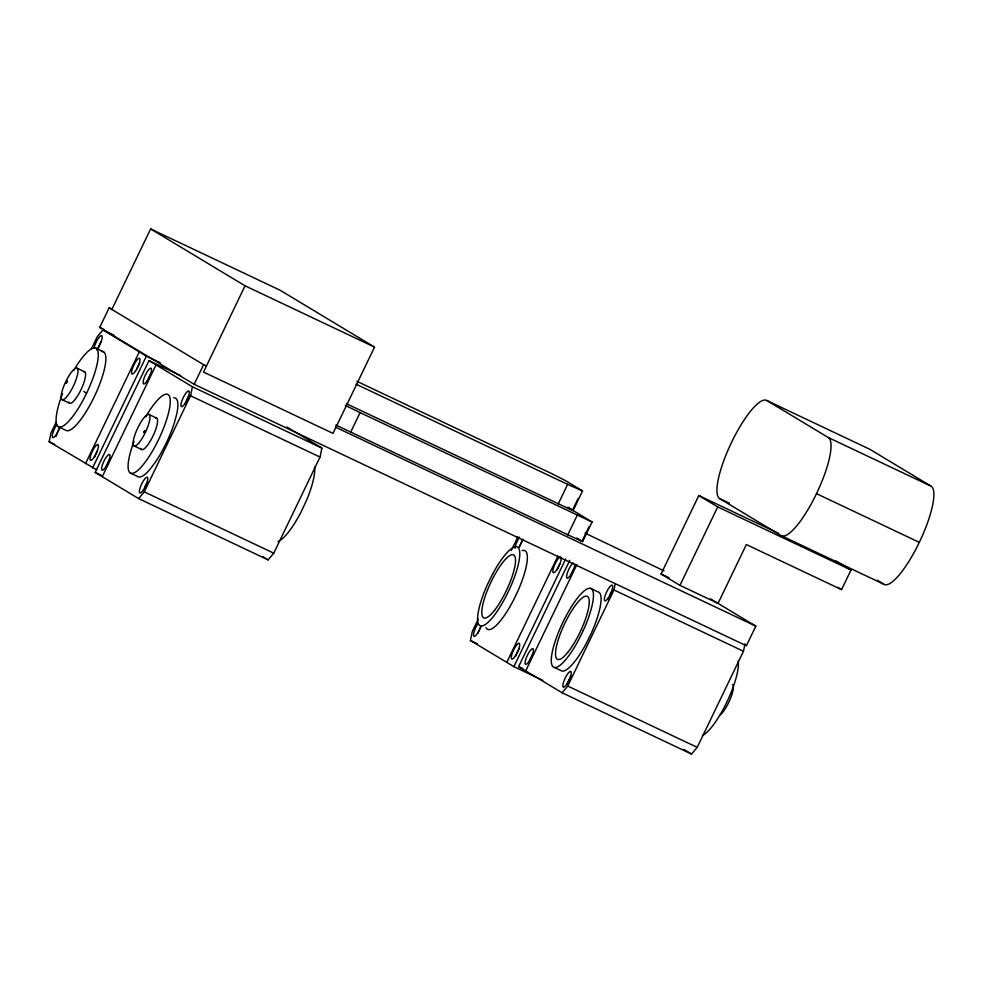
<?xml version="1.0" encoding="UTF-8"?>
<svg xmlns="http://www.w3.org/2000/svg" width="983" height="983" viewBox="0 0 983 983"><rect width="100%" height="100%" fill="white"/><g stroke="black" fill="none" stroke-linecap="round" stroke-linejoin="round"><path stroke-width="1.47" d="M96.727 469.874L49.15 441.748L51.042 432.766L56.326 421.793M138.615 498.578L144.28 491.869L190.53 395.768L192.422 386.786L148.974 360.626L95.179 472.418L138.615 498.578L268.101 559.88L273.766 553.171L320.016 457.07L321.908 448.088L286.852 426.978M542.788 680.347L513.863 666.646L470.415 640.486L472.307 631.504L478.254 619.143M569.771 560.335L518.631 666.609L562.067 692.769L567.732 686.06L613.982 589.96L615.247 583.976M562.067 692.769L691.553 754.072L697.217 747.363L743.467 651.262L745.04 643.779M710.488 598.844L755.816 626.146L746.38 645.757L194.155 384.304L99.725 327.425L109.162 307.814L111.939 309.129M91.333 349.026L97.28 336.678L102.945 329.969L113.967 335.191M111.73 309.743L150.62 228.928L280.106 290.231L374.535 347.11L333.016 433.392L203.53 372.09L245.05 285.807L150.62 228.928M85.509 463.644L139.303 351.865M92.586 467.92L146.393 356.129L102.945 329.969M102.269 476.681L156.064 364.89M194.155 384.304L203.592 364.693L109.162 307.814M350.648 432.225L360.085 412.614L592.061 521.985L582.624 541.596L581.862 541.387L335.805 425.012M511.283 550.505L517.894 536.779M558.197 503.972L567.633 484.361L582.526 490.959L573.089 510.57L572.327 510.361L346.643 403.816M573.089 510.57L572.511 510.14L578.176 498.381M567.732 534.998L577.168 515.387M506.773 662.382L557.914 556.12M513.863 666.646L565.667 558.995M582.686 539.864L588.977 526.79M525.721 670.873L576.861 564.611M835.894 560.924L851.008 570.029L841.559 589.64L746.355 544.557L718.045 603.39L679.953 585.364L661.067 573.986L698.827 495.543L778.524 533.278M679.953 585.364L717.713 506.921L698.827 495.543M766.9 400.56L869.722 449.243L931.11 486.204A54.421 13.713 -64.7 0 1 919.314 542.346A54.421 13.713 -64.7 0 1 883.914 584.271L781.092 535.588L719.703 498.614A54.421 13.713 -64.7 0 1 731.499 442.473A54.421 13.713 -64.7 0 1 766.9 400.56L828.288 437.521L931.11 486.204M781.092 535.588A54.421 13.713 -64.7 0 0 816.492 493.663L919.314 542.346M719.703 498.614L729.3 503.161M717.713 506.921L851.008 570.029M245.05 285.807L374.535 347.11M356.854 381.281L552.286 473.892L565.901 480.859L582.526 490.959M356.079 384.206L567.633 484.361M585.069 533.142L664.004 570.853M661.067 573.986L669.226 577.844M203.592 364.693L206.369 366.008M335.4 427.101L755.816 626.146M99.725 327.425L103.891 329.403M146.393 356.129L160.168 362.653M148.974 360.626L180.663 375.629M192.422 386.786L321.908 448.088M613.982 589.96L743.467 651.262M96.039 348.289L103.657 351.902M190.53 395.768L320.016 457.07M590.414 588.301L598.033 591.913A43.547 10.973 -64.7 0 1 590.967 633.912L585.929 644.062A43.547 10.973 -64.7 0 1 561.969 671.033L554.351 667.42M77.104 368.22A17.411 4.387 -64.7 0 1 69.043 393.728A17.411 4.387 -64.7 0 1 62.507 389.784A17.411 4.387 -64.7 0 1 77.104 368.22L84.722 371.832M149.097 414.519A17.411 4.387 -64.7 0 1 141.048 440.028A17.411 4.387 -64.7 0 1 134.499 436.083A17.411 4.387 -64.7 0 1 149.097 414.519L156.715 418.131M62.003 399.602L69.621 403.202M133.995 445.901L141.613 449.501M58.292 426.733L65.91 430.345A43.547 10.973 -64.7 0 0 95.843 393.36A43.547 10.973 -64.7 0 0 101.728 351.509M130.297 473.032L137.903 476.644A43.547 10.973 -64.7 0 0 150.116 469.174L155.523 461.961A43.547 10.973 -64.7 0 0 174.396 422.739L176.805 413.708A43.547 10.973 -64.7 0 0 173.733 397.808M567.732 686.06L697.217 747.363M470.415 640.486L477.308 643.742M49.15 441.748L54.655 444.365M518.631 666.609L522.772 668.563M144.28 491.869L273.766 553.171M95.179 472.418L102.072 475.674M360.085 412.614L345.242 405.401M877.389 580.339L883.914 584.271M837.786 587.355L841.559 589.64M567.855 507.326L592.061 521.985M576.8 538.008L582.624 541.596M683.763 749.378L691.553 754.072M83.776 391.492L86.615 393.2M262.916 556.747L268.101 559.88M567.953 507.388L572.511 510.14M93.987 348.166A8.712 2.199 -64.7 0 1 99.332 337.071A8.712 2.199 -64.7 0 1 101.999 338.68A8.712 2.199 -64.7 0 1 96.666 349.776M59.988 426.782A8.712 2.199 -64.7 0 1 52.689 437.558A8.712 2.199 -64.7 0 1 56.719 424.816M136.772 368.908A8.712 2.199 -64.7 0 1 139.832 363.071M73.7 370.53A43.547 10.973 -64.7 0 1 98.005 358.992A43.547 10.973 -64.7 0 1 67.348 422.678A43.547 10.973 -64.7 0 1 62.58 393.63M83.481 371.771A17.411 4.387 -64.7 0 1 80.95 389.796A17.411 4.387 -64.7 0 1 68.896 402.084M94.528 457.206A8.712 2.199 -64.7 0 1 97.194 451.136M56.264 436.268A8.712 2.199 -64.7 0 1 59.422 428.391M98.275 348.166A8.712 2.199 -64.7 0 1 100.954 342.096M314.609 467.183A43.547 10.973 -64.7 0 1 306.315 500.789L301.511 511.086A43.547 10.973 -64.7 0 1 277.931 541.522M145.705 416.829A43.547 10.973 -64.7 0 1 170.047 404.947A43.547 10.973 -64.7 0 1 139.819 468.51A43.547 10.973 -64.7 0 1 134.02 441.392M155.486 418.07A17.411 4.387 -64.7 0 1 152.943 436.083A17.411 4.387 -64.7 0 1 140.901 448.383M147.61 380.814A8.712 2.199 -64.7 0 1 150.288 374.744M185.394 403.571A8.712 2.199 -64.7 0 1 189.166 395.719M144.587 487.851A8.712 2.199 -64.7 0 1 147.634 482.014M106.09 467.109A8.712 2.199 -64.7 0 1 109.863 459.258M574.994 564.045A8.712 2.199 -64.7 0 1 569.808 576.185A8.712 2.199 -64.7 0 1 566.908 574.441A8.712 2.199 -64.7 0 1 573.114 562.903M567.314 684.045A8.712 2.199 -64.7 0 1 571.086 676.206M529.542 661.301A8.712 2.199 -64.7 0 1 533.314 653.449M571.074 575.006A8.712 2.199 -64.7 0 1 573.74 568.948M738.245 661.203A43.547 10.973 -64.7 0 1 726.781 702.206A43.547 10.973 -64.7 0 1 702.501 735.493M732.507 684.438A17.411 4.387 -64.7 0 1 730.553 698.262A17.411 4.387 -64.7 0 1 720.306 714.85M608.354 599.569A8.712 2.199 -64.7 0 1 608.846 597.762M609.558 595.747A8.712 2.199 -64.7 0 1 612.618 589.911M561.17 557.619A8.712 2.199 -64.7 0 1 556.059 570.816A8.712 2.199 -64.7 0 1 553.724 567.191A8.712 2.199 -64.7 0 1 560.814 557.066M519.552 546.892A8.712 2.199 -64.7 0 1 522.219 540.834M522.784 539.225A8.712 2.199 -64.7 0 1 519.012 547.064M515.043 548.379A8.712 2.199 -64.7 0 1 519.515 537.246M557.324 569.649A8.712 2.199 -64.7 0 1 560.003 563.578M515.792 655.931A8.712 2.199 -64.7 0 1 519.565 648.092M481.252 625.507A8.712 2.199 -64.7 0 1 473.953 636.296A8.712 2.199 -64.7 0 1 477.984 623.541M522.145 550.615A43.547 10.973 -64.7 0 1 516.456 594.15A43.547 10.973 -64.7 0 1 486.032 627.572M478.021 633.187A8.712 2.199 -64.7 0 1 480.699 627.117M828.288 437.521A54.421 13.713 -64.7 0 1 816.492 493.663M66.279 383.014L67.446 381.121L66.279 383.014M143.616 432.532L144.845 430.726L143.616 432.532M492.753 573.789L487.703 583.951A43.547 10.973 -64.7 0 0 486.966 623.271A43.547 10.973 -64.7 0 0 519.54 557.656A43.547 10.973 -64.7 0 0 492.753 573.789M583.349 630.312L578.311 640.461A43.547 10.973 -64.7 0 1 551.524 656.595A43.547 10.973 -64.7 0 1 584.099 590.98A43.547 10.973 -64.7 0 1 583.349 630.312M135.519 371.082A8.712 2.199 -64.7 0 0 139.549 358.328A8.712 2.199 -64.7 0 0 132.25 369.116A8.712 2.199 -64.7 0 0 135.519 371.082M93.987 457.378A8.712 2.199 -64.7 0 0 98.017 444.623A8.712 2.199 -64.7 0 0 90.719 455.399A8.712 2.199 -64.7 0 0 93.987 457.378M105.55 467.269A8.712 2.199 -64.7 0 0 109.58 454.527A8.712 2.199 -64.7 0 0 102.281 465.303A8.712 2.199 -64.7 0 0 105.55 467.269M147.081 380.986A8.712 2.199 -64.7 0 0 151.099 368.232A8.712 2.199 -64.7 0 0 143.801 379.008A8.712 2.199 -64.7 0 0 147.081 380.986M143.321 490.026A8.712 2.199 -64.7 0 0 147.352 477.271A8.712 2.199 -64.7 0 0 140.053 488.047A8.712 2.199 -64.7 0 0 143.321 490.026M184.853 403.73A8.712 2.199 -64.7 0 0 188.883 390.976A8.712 2.199 -64.7 0 0 181.585 401.764A8.712 2.199 -64.7 0 0 184.853 403.73M529.001 661.461A8.712 2.199 -64.7 0 0 533.032 648.719A8.712 2.199 -64.7 0 0 525.733 659.495A8.712 2.199 -64.7 0 0 529.001 661.461M566.773 684.217A8.712 2.199 -64.7 0 0 570.804 671.463A8.712 2.199 -64.7 0 0 563.505 682.239A8.712 2.199 -64.7 0 0 566.773 684.217M608.305 597.922A8.712 2.199 -64.7 0 0 612.335 585.168A8.712 2.199 -64.7 0 0 605.036 595.956A8.712 2.199 -64.7 0 0 608.305 597.922M568.383 651.618A34.835 8.773 -64.7 0 0 588.596 597.799A34.835 8.773 -64.7 0 0 560.175 634.17A34.835 8.773 -64.7 0 0 568.383 651.618M515.252 656.103A8.712 2.199 -64.7 0 0 519.282 643.349A8.712 2.199 -64.7 0 0 511.983 654.137A8.712 2.199 -64.7 0 0 515.252 656.103M494.67 610.148A34.835 8.773 -64.7 0 0 514.883 556.329A34.835 8.773 -64.7 0 0 486.462 592.688A34.835 8.773 -64.7 0 0 494.67 610.148"/></g></svg>
